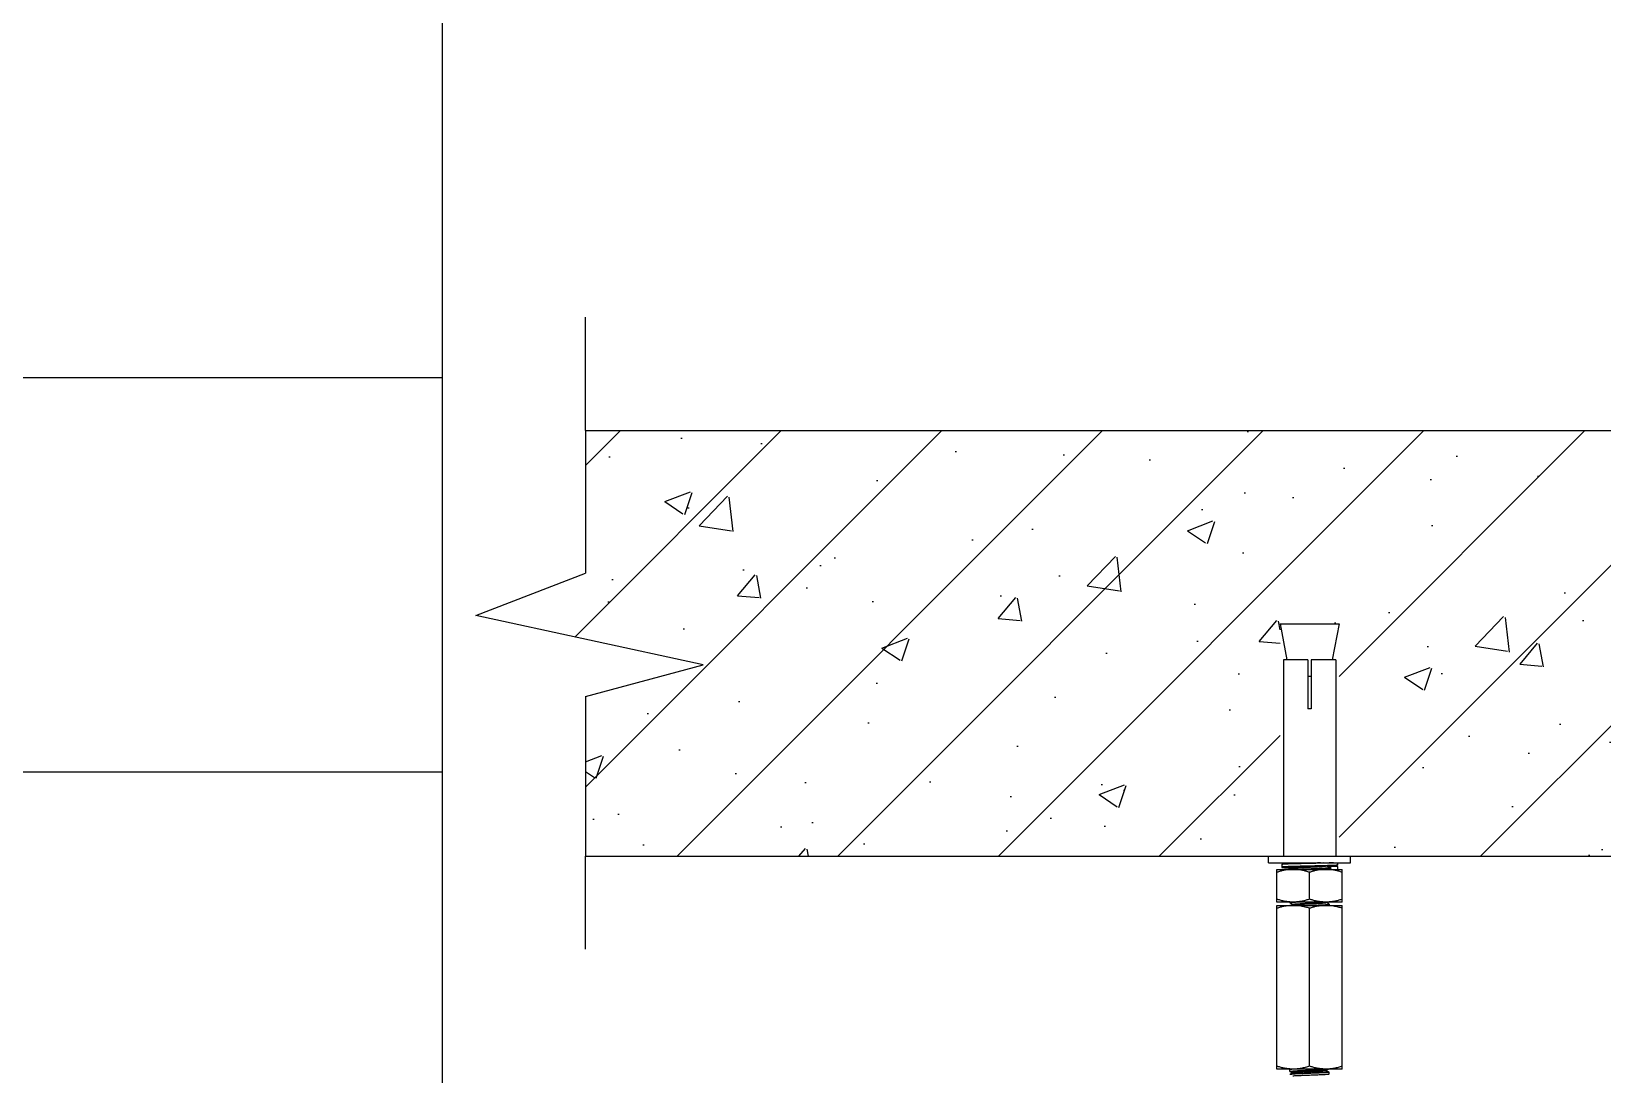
# Model space of a CAD drawing. Extents: x -452079 to 117456, y 3902 to 836955.
# Drawn here: x -268969 to -265778, y 691808 to 693925 of the extents above; entities that cross this region are included whole.
import ezdxf

# ---------------------------------------------------------------- set-up
doc = ezdxf.new("R2010")
doc.units = 0
doc.header["$LTSCALE"] = 1000
doc.header["$MEASUREMENT"] = 0
doc.linetypes.add('AUDIT_D_160901175043-122', pattern=[0])
doc.layers.add('总说明', color=2, linetype='Continuous')

msp = doc.modelspace()

# ---------------------------------------------------------------- hatches: boundary and pattern name
at = {"layer": '总说明', "linetype": 'Continuous'}
h = msp.add_hatch(dxfattribs=at)
h.set_pattern_fill('ANSI31', color=33, scale=1846.2816, style=0)
h.set_pattern_definition([(45, (-2066433.74, -3989435.69), (-163.18978, 163.18978), [])])
h.paths.add_polyline_path([(-266433.36, 692722.61), (-266313.72, 692722.61), (-266313.72, 692250.7), (-266433.36, 692250.7)])
h.paths.add_polyline_path([(-262845.6, 692722.61), (-262725.96, 692722.61), (-262725.96, 692250.7), (-262845.6, 692250.7)])
h.paths.add_polyline_path([(-267604.87, 692639.1), (-268066.61, 692739.26), (-267844.18, 692825.33), (-267844.18, 693114.76), (-260532.9, 693114.76), (-260532.9, 692825.33), (-260755.34, 692739.26), (-260293.6, 692639.1), (-260532.9, 692575.05), (-260532.9, 692250.7), (-262620.21, 692250.7), (-263234.43, 692250.7), (-267844.18, 692250.7), (-267844.18, 692575.05)])
h = msp.add_hatch(dxfattribs=at)
h.set_pattern_fill('AR-CONC', color=33, scale=73.851264, style=0)
h.set_pattern_definition([(50, (-2066433.74, -3989435.7), (529.70571, -46.343245), [55.38845, -609.27293]), (355, (-2066433.74, -3989435.7), (-102.469614, 555.5034), [44.31076, -487.41834]), (100.4514, (-2066389.6, -3989439.55), (427.23649, 509.159816), [47.072936, -517.80231]), (46.1842, (-2066433.74, -3989288), (788.171004, -122.23788), [83.08267, -913.90939]), (96.6356, (-2066368.06, -3989298.2), (690.26022, 719.39836), [70.6094, -776.70334]), (351.1842, (-2066433.7, -3989288), (690.25966, 719.3989), [66.46614, -731.12751]), (21, (-2066359.9, -3989324.9), (440.823403, -297.33914), [55.38845, -609.27293]), (326, (-2066359.9, -3989324.9), (179.69145, 535.532474), [44.31076, -487.41834]), (71.4514, (-2066323.15, -3989349.7), (620.51503, 238.19285), [47.072936, -517.80231]), (37.5, (-2066433.74, -3989435.69), (8.980207, 245.846319), [0, -481.510241, 0, -494.803469, 0, -489.264624]), (7.5, (-2066433.74, -3989435.69), (194.280179, 291.278035), [0, -282.111828, 0, -470.432552, 0, -186.474442]), (327.5, (-2066598.42, -3989435.69), (394.234617, -16.657058), [0, -184.62816, 0, -576.03986, 0, -764.360582]), (317.5, (-2066672.28, -3989435.7), (430.690358, 73.928795), [0, -240.016608, 0, -382.549548, 0, -542.80679])])
h.paths.add_polyline_path([(-266433.36, 692722.61), (-266313.72, 692722.61), (-266313.72, 692250.7), (-266433.36, 692250.7)])
h.paths.add_polyline_path([(-262845.6, 692722.61), (-262725.96, 692722.61), (-262725.96, 692250.7), (-262845.6, 692250.7)])
h.paths.add_polyline_path([(-267604.87, 692639.1), (-268066.61, 692739.26), (-267844.18, 692825.33), (-267844.18, 693114.76), (-260532.9, 693114.76), (-260532.9, 692825.33), (-260755.34, 692739.26), (-260293.6, 692639.1), (-260532.9, 692575.05), (-260532.9, 692250.7), (-262620.21, 692250.7), (-263234.43, 692250.7), (-267844.18, 692250.7), (-267844.18, 692575.05)])

# ---------------------------------------------------------------- linework, layer by layer
at = {"layer": '总说明', "color": 2, "linetype": 'Continuous'}
for p, q in [((-268134.33, 690822.4, -800.07), (-268134.33, 728422.4, -800.07)), ((-281508.36, 693222.4, -800.07), (-268134.33, 693222.4, -800.07)), ((-281508.36, 692422.4, -800.07), (-268134.33, 692422.4, -800.07))]:
    msp.add_line(p, q, dxfattribs=at)
at = {"layer": '总说明', "color": 133, "linetype": 'Continuous'}
for p, q in [((-267844.18, 693114.76), (-260532.9, 693114.76)), ((-267844.18, 692250.7), (-263234.43, 692250.7)), ((-266413.32, 691817.57), (-266413.42, 691817.47)), ((-266413.42, 691814.14), (-266413.42, 691817.47)), ((-266413.42, 691814.14), (-266413.42, 691817.47)), ((-266413.32, 691814.03), (-266408.71, 691811.36)), ((-266411.43, 691818.67), (-266412.49, 691818.06)), ((-266408.71, 691810.28), (-266412.49, 691808.09)), ((-266409.12, 691814.72), (-266407.07, 691815.05)), ((-266408.81, 691811.48), (-266408.81, 691810.15)), ((-266408.81, 691811.48), (-266408.81, 691810.15)), ((-266406.76, 691818.42), (-266407.14, 691818.37)), ((-266337.96, 691811.91), (-266340.14, 691811.56)), ((-266338.67, 691815.03), (-266338.64, 691814.91)), ((-266338.65, 691816.29), (-266338.64, 691816.24)), ((-266333.75, 691812.59), (-266338.37, 691815.26)), ((-266338.26, 691815.14), (-266338.26, 691816.47)), ((-266333.75, 691809.05), (-266333.66, 691809.16)), ((-266333.66, 691809.16), (-266333.66, 691812.48))]:
    msp.add_line(p, q, dxfattribs=at)
at = {"layer": '总说明', "color": 3, "linetype": 'Continuous'}
for p, q in [((-266433.36, 692722.61), (-266419.65, 692649.5)), ((-266433.36, 692722.61), (-266313.72, 692722.61)), ((-266313.72, 692722.61), (-266327.43, 692649.5)), ((-266426.61, 692649.5), (-266426.61, 692549.8)), ((-266376.86, 692649.5), (-266426.61, 692649.5)), ((-266376.86, 692649.5), (-266376.86, 692549.8)), ((-266376.86, 692649.5), (-266376.86, 692549.8)), ((-266370.22, 692649.5), (-266370.22, 692549.8)), ((-266370.22, 692649.5), (-266370.22, 692549.8)), ((-266320.47, 692649.5), (-266370.22, 692649.5)), ((-266320.47, 692649.5), (-266320.47, 692549.8)), ((-266376.86, 692616.27), (-266370.22, 692616.27)), ((-266426.71, 692549.8), (-266426.71, 692250.7)), ((-266426.61, 692549.8), (-266426.71, 692549.8)), ((-266370.22, 692549.8), (-266376.86, 692549.8)), ((-266320.37, 692549.8), (-266320.47, 692549.8)), ((-266320.37, 692549.8), (-266320.37, 692250.7)), ((-266456.62, 692237.41), (-266456.62, 692250.7)), ((-266456.62, 692237.41), (-266290.46, 692237.41)), ((-266424.55, 692235.28), (-266425.67, 692235.22)), ((-266423.24, 692235.35), (-266424.55, 692235.28)), ((-266421.74, 692235.42), (-266423.24, 692235.35)), ((-266419.12, 692235.53), (-266421.74, 692235.42)), ((-266414.88, 692235.69), (-266419.12, 692235.53)), ((-266400.48, 692236.11), (-266414.88, 692235.69)), ((-266407.54, 692236.89), (-266409.31, 692235.86)), ((-266407.66, 692237.41), (-266407.66, 692236.89)), ((-266407.66, 692237.41), (-266407.66, 692236.89)), ((-266407.48, 692236.82), (-266407.16, 692237.04)), ((-266383.29, 692236.52), (-266400.48, 692236.11)), ((-266373.54, 692236.75), (-266374.63, 692236.72)), ((-266345.69, 692237.41), (-266373.54, 692236.75)), ((-266368.89, 692236.88), (-266373.54, 692236.75)), ((-266351.47, 692237.41), (-266368.89, 692236.88)), ((-266357.27, 692237.22), (-266365.71, 692236.97)), ((-266351.44, 692237.41), (-266357.27, 692237.22)), ((-266330.34, 692237.19), (-266333.66, 692237.08)), ((-266324.7, 692237.41), (-266330.34, 692237.19)), ((-266317.04, 692237.41), (-266317.04, 692232.76)), ((-266290.46, 692237.41), (-266290.46, 692250.7)), ((-266440, 692157.65), (-266440, 692224.12)), ((-266440, 692224.12), (-266307.07, 692224.12)), ((-266430.03, 692234.09), (-266430.03, 692228.77)), ((-266424.37, 692227.56), (-266423.02, 692227.49)), ((-266423.02, 692227.49), (-266421.47, 692227.42)), ((-266421.47, 692227.42), (-266418.75, 692227.31)), ((-266418.75, 692227.31), (-266414.37, 692227.15)), ((-266414.37, 692227.15), (-266407.68, 692226.95)), ((-266412.75, 692228.69), (-266411.38, 692228.78)), ((-266411.38, 692228.78), (-266409.79, 692228.86)), ((-266407.54, 692226.26), (-266411.23, 692224.12)), ((-266374.93, 692230.07), (-266410.77, 692229.17)), ((-266410.21, 692228.84), (-266407.69, 692227.39)), ((-266409.79, 692228.86), (-266407.98, 692228.95)), ((-266408.42, 692226.97), (-266407.68, 692226.95)), ((-266408.09, 692227.26), (-266407.67, 692227.24)), ((-266407.98, 692228.95), (-266404.82, 692229.09)), ((-266407.68, 692226.95), (-266407.64, 692226.94)), ((-266407.66, 692227.44), (-266407.66, 692226.26)), ((-266407.66, 692227.44), (-266407.66, 692226.26)), ((-266407.46, 692226.18), (-266407.22, 692226.38)), ((-266404.82, 692229.09), (-266401.12, 692229.24)), ((-266401.12, 692229.24), (-266396.9, 692229.39)), ((-266396.9, 692229.39), (-266392.17, 692229.54)), ((-266392.17, 692229.54), (-266385.15, 692229.76)), ((-266375.61, 692230), (-266374.92, 692230.03)), ((-266373.54, 692230.1), (-266374.93, 692230.06)), ((-266373.54, 692230.1), (-266374.93, 692230.07)), ((-266374.92, 692230.03), (-266373.54, 692230.1)), ((-266373.52, 692230.1), (-266373.54, 692230.1)), ((-266373.54, 692163.59), (-266373.54, 692218.18)), ((-266373.54, 692163.59), (-266373.54, 692218.18)), ((-266364.32, 692230.31), (-266347.56, 692230.71)), ((-266347.56, 692230.71), (-266334.7, 692231.08)), ((-266345.34, 692224.12), (-266340.38, 692224.45)), ((-266339.42, 692231.59), (-266339.77, 692231.58)), ((-266333.77, 692228.23), (-266338.48, 692230.96)), ((-266335.85, 692224.12), (-266333.77, 692225.32)), ((-266334.7, 692231.08), (-266329.85, 692231.24)), ((-266333.82, 692225.31), (-266333.77, 692225.3)), ((-266333.66, 692228.1), (-266333.77, 692228.23)), ((-266333.77, 692225.32), (-266333.66, 692225.45)), ((-266333.77, 692225.3), (-266333.67, 692225.3)), ((-266333.66, 692228.1), (-266333.66, 692225.45)), ((-266330.46, 692224.35), (-266330.29, 692224.32)), ((-266330.34, 692224.78), (-266330.34, 692229.77)), ((-266330.34, 692224.78), (-266330.34, 692224.77)), ((-266330.09, 692224.26), (-266329.91, 692224.16)), ((-266329.85, 692231.24), (-266326.88, 692231.35)), ((-266329.34, 692230.76), (-266317.71, 692230.76)), ((-266326.88, 692231.35), (-266323.72, 692231.5)), ((-266324.23, 692231.38), (-266325.18, 692231.43)), ((-266322.91, 692231.32), (-266324.23, 692231.38)), ((-266323.72, 692231.5), (-266322.45, 692231.57)), ((-266321.77, 692231.25), (-266322.91, 692231.32)), ((-266322.45, 692231.57), (-266321.36, 692231.63)), ((-266317.04, 692230.1), (-266317.04, 692230.11)), ((-266317.04, 692230.1), (-266317.04, 692224.78)), ((-266307.07, 692157.65), (-266307.07, 692224.12)), ((-266307.07, 692157.65), (-266440, 692157.65)), ((-266413.42, 692157.65), (-266413.42, 692156.32)), ((-266413.31, 692156.2), (-266413.42, 692156.32)), ((-266413.31, 692156.2), (-266407.69, 692152.94)), ((-266407.54, 692151.81), (-266408.93, 692151)), ((-266407.66, 692153), (-266407.66, 692151.81)), ((-266407.66, 692153), (-266407.66, 692151.81)), ((-266407.53, 692151.81), (-266407.53, 692151.86)), ((-266406.7, 692157.32), (-266401.74, 692157.65)), ((-266339.41, 692156.99), (-266339.41, 692157.65)), ((-266339.41, 692156.99), (-266339.41, 692157.65)), ((-266333.77, 692153.79), (-266339.38, 692157.04)), ((-266333.77, 692153.79), (-266333.66, 692153.66)), ((-266333.66, 692153.66), (-266333.66, 692151))]:
    msp.add_line(p, q, dxfattribs=at)
at = {"layer": '总说明', "color": 6, "linetype": 'Continuous'}
for p, q in [((-266440, 691818.67), (-266440, 692151)), ((-266440, 692151), (-266307.07, 692151)), ((-266373.54, 691824.61), (-266373.54, 692145.07)), ((-266373.54, 691824.61), (-266373.54, 692145.07)), ((-266307.07, 691818.67), (-266307.07, 692151)), ((-266307.07, 691818.67), (-266440, 691818.67))]:
    msp.add_line(p, q, dxfattribs=at)
at = {"layer": '总说明', "color": 4, "linetype": 'AUDIT_D_160901175043-122'}
for points in [[(-267844.18, 693114.76), (-267844.18, 693344.85)], [(-267844.18, 693114.76), (-267844.18, 692825.33)], [(-268066.61, 692739.26), (-267844.18, 692825.33)], [(-267604.87, 692639.1), (-268066.61, 692739.26)], [(-267844.18, 692575.05), (-267604.87, 692639.1)], [(-267844.18, 692575.05), (-267844.18, 692250.7)], [(-267844.18, 692062.49), (-267844.18, 692250.7)]]:
    msp.add_lwpolyline(points, dxfattribs=at)
at = {"layer": '总说明', "color": 3, "linetype": 'Continuous'}
for points in [[(-266425.67, 692235.22), (-266426.17, 692235.19), (-266426.62, 692235.15), (-266427.04, 692235.12), (-266427.41, 692235.09), (-266427.75, 692235.06), (-266428.06, 692235.03), (-266428.33, 692235), (-266428.58, 692234.97), (-266428.79, 692234.94), (-266428.97, 692234.91), (-266429.14, 692234.88), (-266429.28, 692234.85), (-266429.41, 692234.82), (-266429.54, 692234.77), (-266429.68, 692234.7), (-266429.85, 692234.55), (-266430.02, 692234.22), (-266430.03, 692234.09)], [(-266374.63, 692236.72), (-266376.84, 692236.67), (-266383.29, 692236.52)], [(-266365.71, 692236.97), (-266373.08, 692236.76), (-266373.54, 692236.75)], [(-266430.03, 692228.77), (-266430.01, 692228.6), (-266429.84, 692228.28), (-266429.66, 692228.15), (-266429.52, 692228.08), (-266429.4, 692228.04), (-266429.26, 692228), (-266429.12, 692227.97), (-266428.95, 692227.94), (-266428.76, 692227.91), (-266428.54, 692227.88), (-266428.29, 692227.85), (-266428, 692227.82), (-266427.69, 692227.79), (-266427.33, 692227.76), (-266426.94, 692227.73), (-266426.51, 692227.7), (-266426.04, 692227.66), (-266425.53, 692227.63), (-266424.37, 692227.56)], [(-266417.04, 692228.24), (-266417.02, 692228.25), (-266416.94, 692228.27), (-266416.82, 692228.3), (-266416.67, 692228.33), (-266416.47, 692228.36), (-266416.23, 692228.39), (-266415.95, 692228.43), (-266415.63, 692228.46), (-266415.27, 692228.5), (-266414.86, 692228.54), (-266414.41, 692228.58), (-266413.9, 692228.61), (-266413.35, 692228.65), (-266412.75, 692228.69)], [(-266385.15, 692229.76), (-266375.48, 692230.04), (-266374.93, 692230.06)], [(-266373.52, 692230.1), (-266371.37, 692230.15), (-266364.32, 692230.31)], [(-266334.78, 692224.73), (-266333.65, 692224.66), (-266333.12, 692224.62)], [(-266333.12, 692224.62), (-266332.64, 692224.58), (-266332.21, 692224.55), (-266331.82, 692224.51), (-266331.47, 692224.48), (-266331.16, 692224.45), (-266330.89, 692224.41), (-266330.66, 692224.38), (-266330.46, 692224.35)], [(-266330.29, 692224.32), (-266330.17, 692224.29), (-266330.08, 692224.27)], [(-266317.98, 692230.9), (-266318.15, 692230.93), (-266318.33, 692230.96), (-266318.54, 692230.99), (-266318.77, 692231.02), (-266319.03, 692231.04), (-266319.32, 692231.07), (-266319.64, 692231.1), (-266320, 692231.13), (-266320.38, 692231.16), (-266320.81, 692231.19), (-266321.77, 692231.25)], [(-266321.36, 692231.63), (-266320.89, 692231.66), (-266320.45, 692231.69), (-266320.05, 692231.72), (-266319.69, 692231.75), (-266319.36, 692231.78), (-266319.07, 692231.81), (-266318.8, 692231.84), (-266318.56, 692231.87), (-266318.35, 692231.89), (-266318.16, 692231.92), (-266317.99, 692231.95), (-266317.84, 692231.98), (-266317.71, 692232.01), (-266317.59, 692232.05), (-266317.45, 692232.11), (-266317.29, 692232.22), (-266317.1, 692232.48), (-266317.04, 692232.74)], [(-266317.04, 692230.11), (-266317.1, 692230.38), (-266317.29, 692230.64), (-266317.45, 692230.74), (-266317.58, 692230.8), (-266317.71, 692230.84), (-266317.84, 692230.87), (-266317.98, 692230.9)]]:
    msp.add_lwpolyline(points, dxfattribs=at)
for points, start_tangent, end_tangent in [([(-266410.5, 692235.17), (-266414.17, 692235.06), (-266419.23, 692234.88), (-266423.42, 692234.71), (-266426.62, 692234.53), (-266428.8, 692234.35), (-266429.9, 692234.18), (-266429.91, 692234.09)], (-0.9995409, -0.0302998), (-0.0032703, -0.9999947)), ([(-266333.69, 692237.08), (-266335.71, 692237.01), (-266341.91, 692236.84), (-266348.74, 692236.66), (-266356.04, 692236.48), (-266363.7, 692236.3), (-266371.53, 692236.13), (-266379.41, 692235.95), (-266387.17, 692235.77), (-266394.68, 692235.59), (-266401.76, 692235.42), (-266408.3, 692235.24), (-266410.5, 692235.17)], (-0.9994839, -0.0321242), (-0.9995409, -0.0302998)), ([(-266407.16, 692237.04), (-266405.05, 692237.42)], (0.8708205, 0.4916011), (0.9999276, 0.0120315)), ([(-266333.66, 692237.08), (-266333.69, 692237.08)], (-0.9994833, -0.0321438), (-0.9994839, -0.0321246)), ([(-266406.77, 692224.12), (-266413.29, 692223.87), (-266419.82, 692223.14), (-266426.39, 692221.95), (-266433.07, 692220.3), (-266440, 692218.18)], (-1, 0), (-0.9486833, -0.3162278)), ([(-266339.77, 692231.58), (-266345.22, 692231.43), (-266350.86, 692231.29), (-266356.7, 692231.15), (-266362.77, 692231.01), (-266368.98, 692230.87), (-266375.41, 692230.72), (-266382.02, 692230.57), (-266388.81, 692230.42), (-266395.79, 692230.25), (-266402.6, 692230.08), (-266408.98, 692229.9), (-266414.68, 692229.73), (-266419.6, 692229.55), (-266423.65, 692229.38), (-266426.76, 692229.2), (-266428.85, 692229.03), (-266429.91, 692228.86), (-266429.91, 692228.78)], (-0.9996104, -0.0279107), (0.0497834, -0.99876)), ([(-266410.77, 692229.17), (-266414.19, 692229.06), (-266419.06, 692228.89), (-266423.06, 692228.71), (-266426.13, 692228.54), (-266428.2, 692228.36), (-266429.24, 692228.19), (-266429.23, 692228.02), (-266428.17, 692227.84), (-266426.07, 692227.67), (-266422.98, 692227.49), (-266418.96, 692227.32), (-266414.08, 692227.14), (-266408.42, 692226.97)], (-0.9995173, -0.0310665), (0.9995602, -0.0296534)), ([(-266410.2, 692228.83), (-266411.7, 692228.76), (-266414.47, 692228.57), (-266416.34, 692228.39), (-266417.29, 692228.2), (-266417.29, 692228.01), (-266416.33, 692227.82), (-266414.45, 692227.64), (-266411.69, 692227.45), (-266408.09, 692227.26)], (-0.9985508, -0.0538175), (0.9985791, -0.0532887)), ([(-266415.54, 692228.5), (-266413.83, 692228.3), (-266411.11, 692228.11), (-266408.73, 692227.99)], (0.999314, 0.0370348), (0.9983238, -0.0578749)), ([(-266374.93, 692230.06), (-266375.76, 692230.03), (-266381.49, 692229.87), (-266387.31, 692229.69), (-266393.21, 692229.51), (-266398.77, 692229.32), (-266403.77, 692229.13), (-266408.11, 692228.95), (-266410.2, 692228.83)], (-0.9995811, -0.028941), (-0.9985508, -0.0538175)), ([(-266407.57, 692227.38), (-266407.22, 692227.71), (-266405.15, 692228.09), (-266401.49, 692228.47), (-266396.42, 692228.85), (-266390.21, 692229.24), (-266383.15, 692229.62), (-266375.61, 692230)], (0.5102867, 0.8600043), (0.9987572, 0.0498402)), ([(-266407.22, 692226.38), (-266405.15, 692226.76), (-266401.49, 692227.14), (-266396.42, 692227.53), (-266390.21, 692227.91), (-266383.15, 692228.29), (-266375.61, 692228.67), (-266367.97, 692229.05), (-266360.6, 692229.43), (-266353.89, 692229.81), (-266348.17, 692230.19), (-266343.72, 692230.57), (-266341.31, 692230.9)], (0.8246059, 0.5657076), (0.9944467, 0.1052415)), ([(-266373.54, 692218.18), (-266380.47, 692220.3), (-266387.15, 692221.95), (-266393.72, 692223.14), (-266400.25, 692223.87), (-266406.77, 692224.12)], (-0.9486833, 0.3162278), (-1, 0.0000009)), ([(-266401.63, 692224.12), (-266400.42, 692224.19), (-266393.73, 692224.55), (-266386.17, 692224.9), (-266378.13, 692225.25), (-266369.88, 692225.6), (-266361.63, 692225.96), (-266353.86, 692226.32), (-266347.08, 692226.67), (-266341.49, 692227.03), (-266337.2, 692227.39), (-266334.54, 692227.75), (-266333.66, 692228.08)], (0.997939, 0.0641703), (0.0779962, 0.9969537)), ([(-266340.31, 692224.12), (-266346.83, 692223.87), (-266353.36, 692223.14), (-266359.92, 692221.95), (-266366.61, 692220.3), (-266373.54, 692218.18)], (-1, 0), (-0.9486833, -0.3162278)), ([(-266340.38, 692224.45), (-266336.69, 692224.78), (-266334.43, 692225.11), (-266333.73, 692225.28)], (0.997888, 0.0649573), (0.7215239, 0.6923896)), ([(-266307.07, 692218.18), (-266314, 692220.3), (-266320.69, 692221.95), (-266327.26, 692223.14), (-266333.78, 692223.87), (-266340.31, 692224.12)], (-0.9486833, 0.3162278), (-1, 0.0000006)), ([(-266317.04, 692232.76), (-266317.58, 692232.58), (-266319.17, 692232.41), (-266321.79, 692232.23), (-266325.4, 692232.06), (-266329.8, 692231.89), (-266334.6, 692231.73), (-266339.42, 692231.59)], (-0.0006005, -0.9999998), (-0.9996064, -0.0280527)), ([(-266337.72, 692230.52), (-266337.28, 692230.5), (-266334.61, 692230.34), (-266332.77, 692230.19), (-266331.55, 692230.07), (-266330.82, 692229.96), (-266330.44, 692229.86), (-266330.34, 692229.77)], (0.9986248, -0.0524258), (0.0000751, -1)), ([(-266333.67, 692225.3), (-266332.2, 692225.16), (-266330.8, 692224.97), (-266330.34, 692224.78)], (0.9980837, -0.0618785), (0.0005558, -0.9999998)), ([(-266333.66, 692228.08), (-266333.66, 692228.1)], (0.0779954, 0.9969537), (0, 1)), ([(-266331.67, 692231.18), (-266330.59, 692231.07), (-266329.84, 692230.95), (-266329.45, 692230.85), (-266329.34, 692230.76)], (0.9961504, -0.0876605), (0.0001605, -1)), ([(-266329.34, 692230.76), (-266329.65, 692230.71), (-266329.92, 692230.57), (-266330.14, 692230.35), (-266330.29, 692230.07), (-266330.34, 692229.77)], (-1, 0.0000008), (0.0000001, -1)), ([(-266330.34, 692224.77), (-266330.29, 692224.53), (-266330.14, 692224.31), (-266330.09, 692224.26)], (0.0220082, -0.9997578), (0.7788504, -0.6272097)), ([(-266325.23, 692231.42), (-266322.51, 692231.29), (-266319.86, 692231.12), (-266318.25, 692230.94), (-266317.71, 692230.76)], (0.9986699, -0.051559), (0.0011916, -0.9999993)), ([(-266317.04, 692230.11), (-266317.09, 692230.35), (-266317.24, 692230.57), (-266317.45, 692230.71), (-266317.71, 692230.76)], (-0.0214708, 0.9997695), (-1, 0.0000086)), ([(-266317.71, 692224.12), (-266317.45, 692224.17), (-266317.24, 692224.31), (-266317.09, 692224.53), (-266317.04, 692224.78)], (1, 0.0000066), (-0.0000005, 1)), ([(-266406.77, 692157.65), (-266413.29, 692157.9), (-266419.82, 692158.62), (-266426.39, 692159.82), (-266433.07, 692161.47), (-266440, 692163.59)], (-1, 0), (-0.9486833, 0.3162278)), ([(-266413.42, 692156.32), (-266412.65, 692156.65)], (0, 1), (0.9963284, 0.0856142)), ([(-266412.65, 692156.65), (-266410.38, 692156.99), (-266406.7, 692157.32)], (0.9963284, 0.0856143), (0.997888, 0.0649573)), ([(-266407.51, 692153.05), (-266407.53, 692153.15), (-266406.01, 692153.53), (-266402.86, 692153.91), (-266398.23, 692154.29), (-266392.36, 692154.67), (-266385.55, 692155.05), (-266378.13, 692155.43), (-266370.47, 692155.81), (-266362.98, 692156.19), (-266356.01, 692156.57), (-266349.92, 692156.95), (-266345.03, 692157.33), (-266342.12, 692157.72)], (-0.3327144, 0.9430277), (0.9997582, 0.0219917)), ([(-266407.53, 692151.86), (-266406.01, 692152.2), (-266402.86, 692152.58), (-266398.23, 692152.96), (-266392.36, 692153.34), (-266385.55, 692153.72), (-266378.13, 692154.1), (-266370.47, 692154.48), (-266362.98, 692154.86), (-266356.01, 692155.24), (-266349.92, 692155.62), (-266345.03, 692156), (-266341.57, 692156.38), (-266339.71, 692156.76), (-266339.58, 692157.03)], (0.0386977, 0.999251), (0.2736051, 0.9618421)), ([(-266373.54, 692163.59), (-266380.47, 692161.47), (-266387.16, 692159.82), (-266393.72, 692158.62), (-266400.25, 692157.9), (-266406.77, 692157.65)], (-0.9486833, -0.3162278), (-1, -0.0000009)), ([(-266340.31, 692157.65), (-266346.83, 692157.9), (-266353.36, 692158.62), (-266359.92, 692159.82), (-266366.61, 692161.47), (-266373.54, 692163.59)], (-1, 0), (-0.9486833, 0.3162278)), ([(-266373.54, 692151), (-266368.91, 692151.2), (-266360.87, 692151.55), (-266353.27, 692151.91), (-266346.58, 692152.26), (-266341.12, 692152.61), (-266337.03, 692152.96), (-266334.51, 692153.31), (-266333.66, 692153.64)], (0.9990995, 0.0424297), (0.0802329, 0.9967761)), ([(-266307.07, 692163.59), (-266314, 692161.47), (-266320.69, 692159.82), (-266327.26, 692158.62), (-266333.78, 692157.9), (-266340.31, 692157.65)], (-0.9486833, -0.3162278), (-1, -0.0000009)), ([(-266333.66, 692153.64), (-266333.66, 692153.66)], (0.0802324, 0.9967762), (0, 1))]:
    msp.add_spline(points, degree=3, dxfattribs=dict(at, start_tangent=start_tangent, end_tangent=end_tangent))
at = {"layer": '总说明', "color": 6, "linetype": 'Continuous'}
for points, start_tangent, end_tangent in [([(-266406.77, 692151), (-266413.29, 692150.76), (-266419.81, 692150.03), (-266426.38, 692148.84), (-266433.07, 692147.19), (-266440, 692145.07)], (-1, 0), (-0.9486833, -0.3162278)), ([(-266373.54, 692145.07), (-266382.17, 692147.65), (-266390.46, 692149.49), (-266398.62, 692150.62), (-266406.77, 692151)], (-0.9486833, 0.3162278), (-1, 0.0000017)), ([(-266340.31, 692151), (-266346.82, 692150.76), (-266353.35, 692150.03), (-266359.91, 692148.84), (-266366.61, 692147.19), (-266373.54, 692145.07)], (-1, 0), (-0.9486833, -0.3162278)), ([(-266307.07, 692145.07), (-266315.7, 692147.65), (-266323.99, 692149.49), (-266332.16, 692150.62), (-266340.31, 692151)], (-0.9486833, 0.3162278), (-1, 0.0000017)), ([(-266406.77, 691818.67), (-266413.29, 691818.92), (-266419.81, 691819.65), (-266426.38, 691820.84), (-266433.07, 691822.49), (-266440, 691824.61)], (-1, 0), (-0.9486833, 0.3162278)), ([(-266373.54, 691824.61), (-266382.17, 691822.03), (-266390.46, 691820.19), (-266398.62, 691819.06), (-266406.77, 691818.67)], (-0.9486833, -0.3162278), (-1, -0.0000017)), ([(-266340.31, 691818.67), (-266346.82, 691818.92), (-266353.35, 691819.65), (-266359.91, 691820.84), (-266366.61, 691822.49), (-266373.54, 691824.61)], (-1, 0), (-0.9486833, 0.3162278)), ([(-266307.07, 691824.61), (-266315.7, 691822.03), (-266323.99, 691820.19), (-266332.16, 691819.06), (-266340.31, 691818.67)], (-0.9486833, -0.3162278), (-1, -0.0000017))]:
    msp.add_spline(points, degree=3, dxfattribs=dict(at, start_tangent=start_tangent, end_tangent=end_tangent))
at = {"layer": '总说明', "color": 133, "linetype": 'Continuous'}
for points, start_tangent, end_tangent in [([(-266413.42, 691814.14), (-266411.84, 691814.59)], (0, 1), (0.9993715, -0.0354488)), ([(-266407.14, 691818.37), (-266411.82, 691817.92), (-266413.4, 691817.6)], (-0.9890793, -0.1473843), (-0.3075946, -0.9515175)), ([(-266407.07, 691808.4), (-266411.84, 691807.94), (-266413.4, 691807.63)], (-0.9891402, -0.146975), (-0.3116686, -0.9501909)), ([(-266411.84, 691814.59), (-266409.12, 691814.72)], (0.9993715, -0.0354488), (0.9910462, 0.1335197)), ([(-266406.42, 691812.07), (-266408.78, 691811.55), (-266408.76, 691811.53)], (-0.9948467, -0.1013909), (0.6737953, -0.738918)), ([(-266406.42, 691810.74), (-266408.75, 691810.33)], (-0.9948467, -0.1013909), (-0.7654126, -0.6435398)), ([(-266407.16, 691805.07), (-266399.82, 691805.52), (-266390.36, 691805.97), (-266379.21, 691806.44), (-266367.49, 691806.91), (-266356.65, 691807.36), (-266347.26, 691807.81), (-266339.9, 691808.26)], (0.9890972, 0.1472641), (0.9890759, 0.1474069)), ([(-266407.07, 691815.05), (-266399.52, 691815.51), (-266390.08, 691815.96), (-266379.25, 691816.41), (-266368.09, 691816.85), (-266357.29, 691817.3), (-266347.81, 691817.75), (-266340.14, 691818.21)], (0.9891402, 0.146975), (0.9891949, 0.1466062)), ([(-266340.14, 691811.56), (-266347.81, 691811.1), (-266357.29, 691810.65), (-266368.09, 691810.21), (-266379.25, 691809.76), (-266390.08, 691809.31), (-266399.52, 691808.86), (-266407.07, 691808.4)], (-0.9891949, -0.1466062), (-0.9891402, -0.146975)), ([(-266402.14, 691818.74), (-266406.76, 691818.42)], (-0.9993842, -0.0350896), (-0.9914999, -0.1301074)), ([(-266338.64, 691816.24), (-266342.17, 691815.72), (-266349.03, 691815.19), (-266358.52, 691814.67), (-266369.6, 691814.15), (-266381.11, 691813.63), (-266391.81, 691813.11), (-266400.55, 691812.59), (-266406.42, 691812.07)], (0.1471829, -0.9891093), (-0.9948467, -0.1013909)), ([(-266338.64, 691814.91), (-266342.17, 691814.39), (-266349.03, 691813.87), (-266358.52, 691813.34), (-266369.6, 691812.82), (-266381.11, 691812.3), (-266391.81, 691811.78), (-266400.55, 691811.26), (-266406.42, 691810.74)], (0.1471829, -0.9891093), (-0.9948467, -0.1013909)), ([(-266340.14, 691818.21), (-266335.28, 691818.68)], (0.9891949, 0.1466062), (0.9993305, -0.0365861)), ([(-266339.9, 691808.26), (-266335.25, 691808.71), (-266333.68, 691809.02)], (0.9890759, 0.1474069), (0.3098485, 0.9507859)), ([(-266335.27, 691812.03), (-266337.96, 691811.91)], (-0.9992993, 0.0374291), (-0.991717, -0.1284418)), ([(-266333.66, 691812.48), (-266335.27, 691812.03)], (0, -1), (-0.9992993, 0.0374291))]:
    msp.add_spline(points, degree=3, dxfattribs=dict(at, start_tangent=start_tangent, end_tangent=end_tangent))

doc.saveas('drawing.dxf')
